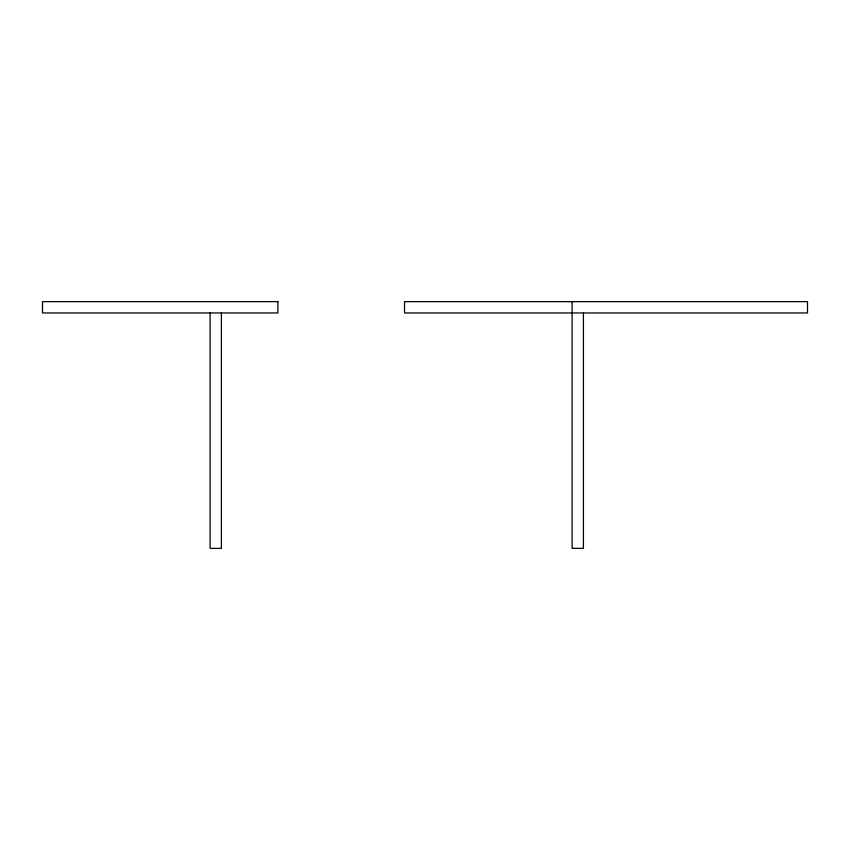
<?xml version="1.0" encoding="UTF-8"?>
<svg xmlns="http://www.w3.org/2000/svg" width="850" height="850" viewBox="0 0 850 850"><rect width="100%" height="100%" fill="white"/><g stroke="black" fill="none" stroke-linecap="round" stroke-linejoin="round"><path stroke-width="1.27" d="M583.419 312.959L583.419 548.346L572.114 548.346L572.114 301.654M221.393 312.959L221.393 548.346L210.099 548.346L210.099 312.959M277.886 301.654L42.5 301.654L42.5 312.959L277.886 312.959L277.886 301.654M807.5 301.654L404.526 301.654L404.526 312.959L807.5 312.959L807.5 301.654"/></g></svg>
